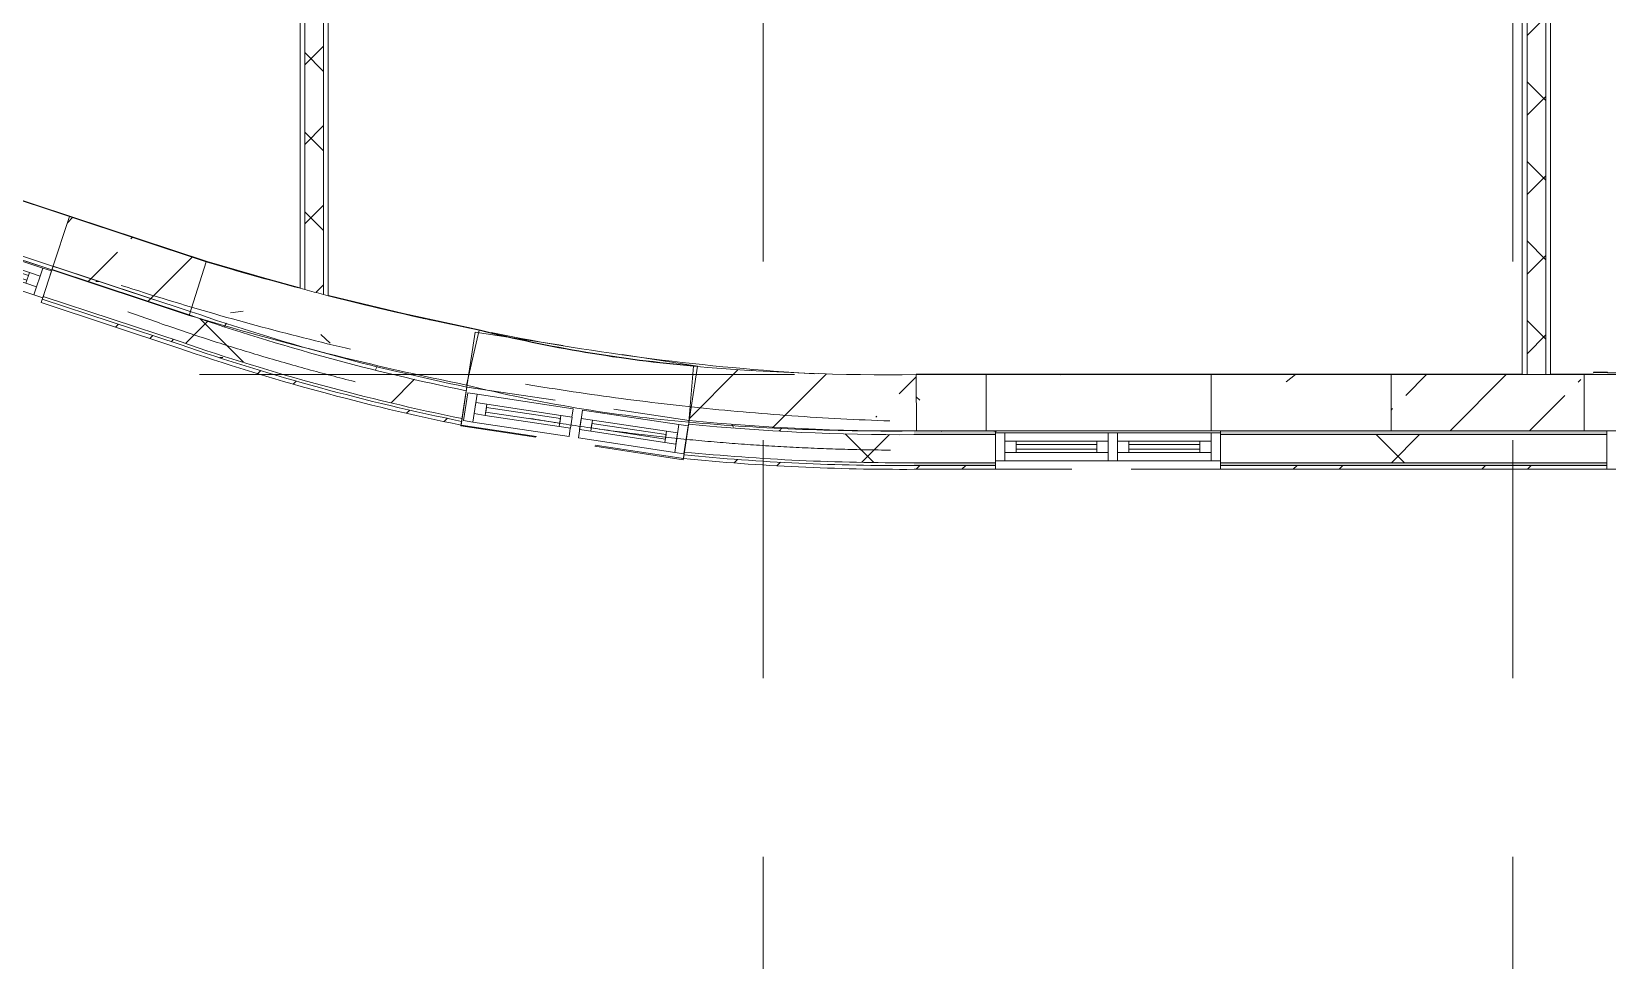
# Model space of a CAD drawing. Header units: millimetres. Extents: x 48966 to 155647, y -43515 to 30475.
# Drawn here: x 74028 to 82436, y -34508 to -29553 of the extents above; entities that cross this region are included whole.
import ezdxf

# ---------------------------------------------------------------- set-up
doc = ezdxf.new("R2010")
doc.units = ezdxf.units.MM
doc.linetypes.add('Осевые', pattern=[6350, 1270, -952.5, 3175, -952.5])
doc.linetypes.add('Сверху', pattern=[793.75, 476.25, -317.5])
for name, color, linetype, lineweight in [('Импосты витража', 7, 'Continuous', 9), ('Импосты витража-1', 7, 'Continuous', 18), ('Линии-2', 7, 'Осевые', 9), ('Общие ребра', 7, 'Continuous', 9), ('Окна', 7, 'Continuous', 9), ('Окна-1', 7, 'Сверху', 9), ('Окна-2', 7, 'Continuous', 18), ('Оси-2', 7, 'Осевые', 9), ('Перекрытия', 7, 'Continuous', 9), ('Стены', 7, 'Continuous', 9), ('Стены-1', 7, 'Continuous', 18), ('Штриховка разреза-2', 7, 'Continuous', 9)]:
    doc.layers.add(name, color=color, linetype=linetype, lineweight=lineweight)
pattern_1 = [(45, (0, 0), (-212.132, 212.132), []), (135, (0, 0), (-212.132, -212.132), [])]
pattern_2 = [(45, (0, 0), (-424.264, 424.264), [600, -100, 20, -100]), (45, (0, 424), (-424.264, 424.264), [])]
pattern_3 = [(0, (0, 0), (812.8, 203.2), [67.056, -542.544, 67.056, -542.544, -3251.2]), (0, (0, 0), (812.8, 203.2), [-1219.2, 67.056, -1152.144, 67.056, -542.544, -1422.4]), (0, (0, 0), (812.8, 203.2), [-3048, 67.056, -339.344, 67.056, -948.944]), (120, (304.8, 101.6), (-582.37636, 602.30545), [67.056, -542.544, 67.056, -542.544, -3251.2]), (120, (304.8, 101.6), (-582.37636, 602.30545), [-1219.2, 67.056, -1152.144, 67.056, -542.544, -1422.4]), (120, (304.8, 101.6), (-582.37636, 602.30545), [-3048, 67.056, -339.344, 67.056, -948.944]), (240, (406.4, 508), (-230.42364, -805.50545), [67.056, -542.544, 67.056, -542.544, -3251.2]), (240, (406.4, 508), (-230.42364, -805.50545), [-1219.2, 67.056, -1152.144, 67.056, -542.544, -1422.4]), (240, (406.4, 508), (-230.42364, -805.50545), [-3048, 67.056, -339.344, 67.056, -948.944])]
pattern_4 = [(45, (0, 0), (-502.8943, 502.8943), []), (45, (0, 762), (-502.8943, 502.8943), [])]
pattern_5 = [(45, (0, 0), (-707.107, 707.107), []), (135, (0, 0), (-707.107, -707.107), [])]
pattern_6 = [(50, (0, 0), (1457.472, -127.512), [152.4, -1676.4]), (355, (0, 0), (-281.942, 1528.454), [121.92, -1341.12]), (100.451, (121.5, -10.6), (1175.541, 1400.933), [129.52, -1424.72]), (46.184, (0, 406.4), (2168.632, -336.342), [228.6, -2514.6]), (96.636, (180.7, 378.4), (1899.22, 1979.42), [194.28, -2137.08]), (351.184, (0, 406.4), (1899.24, 1979.4), [182.88, -2011.68]), (21, (203.2, 304.8), (1212.915, -818.121), [152.4, -1676.4]), (326, (203.2, 304.8), (494.417, 1473.504), [121.92, -1341.12]), (71.451, (304.3, 236.6), (1707.337, 655.37), [129.52, -1424.72]), (37.5, (0, 0), (24.7094, 676.4402), [67.056, -1257.808, 67.056, -1294.384, -1346.2]), (37.5, (0, 0), (24.7094, 676.4402), [-2686.304, 67.056, -1279.144]), (7.5, (0, 0), (534.558, 801.444), [67.056, -709.168, 67.056, -1227.328, -513.08]), (7.5, (0, 0), (534.558, 801.444), [-2070.608, 67.056, -446.024]), (327.5, (-453.14, 0), (1084.7275, -45.8312), [67.056, -440.944, 67.056, -1517.904, -2103.12]), (327.5, (-453.14, 0), (1084.7275, -45.8312), [-2092.96, 67.056, -2036.064]), (317.5, (-656.3, 0), (1185.035, 203.414), [67.056, -593.344, 67.056, -985.52, -1493.52]), (317.5, (-656.3, 0), (1185.035, 203.414), [-1712.976, 67.056, -1426.464])]

# ---------------------------------------------------------------- blocks, each defined once
blk = doc.blocks.new('M_Окно-Квадратный проем - 1200 x 11450 mm-1434535-План 2-го этажа на отм_ 0_000')
at = {"layer": 'Окна'}
for p, q in [((-608.2, -102.5), (-608.2, 102.5)), ((591.8, 102.5), (591.8, -102.5))]:
    blk.add_line(p, q, dxfattribs=at)
at = {"layer": 'Окна-1'}
for p, q in [((-608.2, 102.5), (591.8, 102.5)), ((591.8, -102.5), (-608.2, -102.5))]:
    blk.add_line(p, q, dxfattribs=at)
blk = doc.blocks.new('Панель окно - Верхнее левое-8279401-План 2-го этажа на отм_ 0_000')
at = {"layer": 'Окна'}
for p, q in [((215, 30), (-215, 30)), ((-215, 30), (-215, -30)), ((215, -30), (215, 30)), ((-215, -30), (215, -30))]:
    blk.add_line(p, q, dxfattribs=at)
at = {"layer": 'Окна-2'}
for p, q in [((-215, 30), (-275, 30)), ((-275, 30), (-275, -30)), ((-215, -30), (-215, 30)), ((215, 12.5), (-215, 12.5)), ((-215, 12.5), (-215, -12.5)), ((215, 30), (215, -30)), ((275, 30), (215, 30)), ((215, -12.5), (215, 12.5)), ((275, -30), (275, 30)), ((-275, -30), (-215, -30)), ((-215, -12.5), (215, -12.5)), ((215, -30), (275, -30))]:
    blk.add_line(p, q, dxfattribs=at)
blk = doc.blocks.new('Панель окно - Верхнее правое-8286427-План 2-го этажа на отм_ 0_000')
at = {"layer": 'Окна'}
for p, q in [((190, 30), (-190, 30)), ((-190, 30), (-190, -30)), ((190, -30), (190, 30)), ((-190, -30), (190, -30))]:
    blk.add_line(p, q, dxfattribs=at)
at = {"layer": 'Окна-2'}
for p, q in [((-190, 30), (-250, 30)), ((-250, 30), (-250, -30)), ((-190, -30), (-190, 30)), ((190, 12.5), (-190, 12.5)), ((-190, 12.5), (-190, -12.5)), ((190, 30), (190, -30)), ((250, 30), (190, 30)), ((190, -12.5), (190, 12.5)), ((250, -30), (250, 30)), ((-250, -30), (-190, -30)), ((-190, -12.5), (190, -12.5)), ((190, -30), (250, -30))]:
    blk.add_line(p, q, dxfattribs=at)
blk = doc.blocks.new('Прямоугольный импост - Прямоугольный импост 1-2037709-План 2-го этажа на отм_ 0_000')
at = {"layer": 'Импосты витража-1'}
for p, q in [((-50, 75), (0, 75)), ((-50, -75), (-50, 75)), ((0, 75), (0, -75)), ((0, -75), (-50, -75))]:
    blk.add_line(p, q, dxfattribs=at)
blk = doc.blocks.new('Прямоугольный импост - Прямоугольный импост 1-2037714-План 2-го этажа на отм_ 0_000')
at = {"layer": 'Импосты витража-1'}
for p, q in [((0, 75), (-50, 75)), ((-50, 75), (-50, -75)), ((0, -75), (0, 75)), ((-50, -75), (0, -75))]:
    blk.add_line(p, q, dxfattribs=at)
blk = doc.blocks.new('Прямоугольный импост - Прямоугольный импост 1-2108582-План 2-го этажа на отм_ 0_000')
at = {"layer": 'Импосты витража-1'}
for p, q in [((-25, 75), (25, 75)), ((-25, -75), (-25, 75)), ((25, 75), (25, -75)), ((25, -75), (-25, -75))]:
    blk.add_line(p, q, dxfattribs=at)
blk = doc.blocks.new('Прямоугольный импост - Прямоугольный импост 1-2125102-План 2-го этажа на отм_ 0_000')
at = {"layer": 'Импосты витража'}
for p, q in [((93481.6, 25742.1), (93481.6, 25892.1)), ((93481.6, 25892.1), (94056.6, 25892.1)), ((94056.6, 25742.1), (93481.6, 25742.1))]:
    blk.add_line(p, q, dxfattribs=at)
blk = doc.blocks.new('Прямоугольный импост - Прямоугольный импост 1-2125103-План 2-го этажа на отм_ 0_000')
at = {"layer": 'Импосты витража'}
for p, q in [((94056.6, 25892.1), (94581.6, 25892.1)), ((94581.6, 25892.1), (94581.6, 25742.1)), ((94581.6, 25742.1), (94056.6, 25742.1))]:
    blk.add_line(p, q, dxfattribs=at)
blk = doc.blocks.new('M_Окно-Квадратный проем - 1200 x 11450 mm-2096964-План 2-го этажа на отм_ 0_000')
at = {"layer": 'Окна'}
for p, q in [((-608.2, -150), (-608.2, 150)), ((591.8, 150), (591.8, -150))]:
    blk.add_line(p, q, dxfattribs=at)
at = {"layer": 'Окна-1'}
for p, q in [((-608.2, 150), (591.8, 150)), ((591.8, -150), (-608.2, -150))]:
    blk.add_line(p, q, dxfattribs=at)
blk = doc.blocks.new('Панель окно - Верхнее правое-8291084-План 2-го этажа на отм_ 0_000')
at = {"layer": 'Окна'}
for p, q in [((199.9, 30), (-199.9, 30)), ((-199.9, 30), (-199.9, -30)), ((199.9, -30), (199.9, 30)), ((-199.9, -30), (199.9, -30))]:
    blk.add_line(p, q, dxfattribs=at)
at = {"layer": 'Окна-2'}
for p, q in [((-199.9, 30), (-259.9, 30)), ((-259.9, 30), (-259.9, -30)), ((-199.9, -30), (-199.9, 30)), ((199.9, 12.5), (-199.9, 12.5)), ((-199.9, 12.5), (-199.9, -12.5)), ((199.9, 30), (199.9, -30)), ((259.9, 30), (199.9, 30)), ((199.9, -12.5), (199.9, 12.5)), ((259.9, -30), (259.9, 30)), ((-259.9, -30), (-199.9, -30)), ((-199.9, -12.5), (199.9, -12.5)), ((199.9, -30), (259.9, -30))]:
    blk.add_line(p, q, dxfattribs=at)
blk = doc.blocks.new('Прямоугольный импост - Прямоугольный импост 1-2125244-План 2-го этажа на отм_ 0_000')
at = {"layer": 'Импосты витража-1'}
for p, q in [((-50, 75), (0, 75)), ((-50, -75), (-50, 75)), ((0, 75), (0, -75)), ((0, -75), (-50, -75))]:
    blk.add_line(p, q, dxfattribs=at)
blk = doc.blocks.new('Прямоугольный импост - Прямоугольный импост 1-8290618-План 2-го этажа на отм_ 0_000')
at = {"layer": 'Импосты витража'}
for p, q in [((76945.7, -31720.9), (76968, -31572.6)), ((76968, -31572.6), (77482.2, -31650)), ((77459.9, -31798.3), (76945.7, -31720.9))]:
    blk.add_line(p, q, dxfattribs=at)
blk = doc.blocks.new('Прямоугольный импост - Прямоугольный импост 1-2125241-План 2-го этажа на отм_ 0_000')
at = {"layer": 'Импосты витража-1'}
for p, q in [((0, 75), (-50, 75)), ((-50, 75), (-50, -75)), ((0, -75), (0, 75)), ((-50, -75), (0, -75))]:
    blk.add_line(p, q, dxfattribs=at)
blk = doc.blocks.new('Панель окно - Верхнее левое-8291076-План 2-го этажа на отм_ 0_000')
at = {"layer": 'Окна'}
for p, q in [((199.5, 30), (-199.5, 30)), ((-199.5, 30), (-199.5, -30)), ((199.5, -30), (199.5, 30)), ((-199.5, -30), (199.5, -30))]:
    blk.add_line(p, q, dxfattribs=at)
at = {"layer": 'Окна-2'}
for p, q in [((-199.5, 30), (-259.5, 30)), ((-259.5, 30), (-259.5, -30)), ((-199.5, -30), (-199.5, 30)), ((199.5, 12.5), (-199.5, 12.5)), ((-199.5, 12.5), (-199.5, -12.5)), ((199.5, 30), (199.5, -30)), ((259.5, 30), (199.5, 30)), ((199.5, -12.5), (199.5, 12.5)), ((259.5, -30), (259.5, 30)), ((-259.5, -30), (-199.5, -30)), ((-199.5, -12.5), (199.5, -12.5)), ((199.5, -30), (259.5, -30))]:
    blk.add_line(p, q, dxfattribs=at)
blk = doc.blocks.new('Прямоугольный импост - Прямоугольный импост 1-8290614-План 2-го этажа на отм_ 0_000')
at = {"layer": 'Импосты витража'}
for p, q in [((76383, -31636.2), (76405.3, -31487.9)), ((76405.3, -31487.9), (76918.4, -31565.1)), ((76918.4, -31565.1), (76911.7, -31609.6)), ((76896.1, -31713.4), (76383, -31636.2)), ((76902.8, -31668.8), (76896.1, -31713.4))]:
    blk.add_line(p, q, dxfattribs=at)
blk = doc.blocks.new('Прямоугольный импост - Прямоугольный импост 1-V5-План 2-го этажа на отм_ 0_000')
at = {"layer": 'Импосты витража-1'}
for p, q in [((-50, 75), (0, 75)), ((-50, -75), (-50, 75)), ((0, 75), (0, -75)), ((0, -75), (-50, -75))]:
    blk.add_line(p, q, dxfattribs=at)
blk = doc.blocks.new('Прямоугольный импост - Прямоугольный импост 1-1784114-План 2-го этажа на отм_ 0_000')
at = {"layer": 'Импосты витража'}
for p, q in [((73566.2, -30800.3), (73613.3, -30657.9)), ((73613.3, -30657.9), (74088, -30814.9)), ((74040.9, -30957.3), (73566.2, -30800.3)), ((74088, -30814.9), (74040.9, -30957.3))]:
    blk.add_line(p, q, dxfattribs=at)
blk = doc.blocks.new('M_Окно-Квадратный проем - 1200 x 850 mm-1435073-План 2-го этажа на отм_ 0_000')
at = {"layer": 'Окна'}
for p, q in [((-608.2, -252.5), (-608.2, 252.5)), ((591.8, 252.5), (591.8, -252.5))]:
    blk.add_line(p, q, dxfattribs=at)
at = {"layer": 'Окна-1'}
for p, q in [((-608.2, 252.5), (591.8, 252.5)), ((591.8, -252.5), (-608.2, -252.5))]:
    blk.add_line(p, q, dxfattribs=at)

msp = doc.modelspace()

# ---------------------------------------------------------------- hatches: boundary and pattern name
at = {"layer": 'Штриховка разреза-2'}
h = msp.add_hatch(dxfattribs=at)
h.set_pattern_fill('FP_33', color=256, style=0, pattern_type=2)
h.set_pattern_definition(pattern_5)
h.paths.add_polyline_path([(74826.1, -31209.2), (74874.1, -31067), (74137.8, -30823.5), (74090.7, -30965.9), (74363.2, -31056)], flags=0)
h.paths.add_polyline_path([(72951.4, -30589), (72998.5, -30446.6), (67961.9, -28780.5), (67914.8, -28923), (72715.5, -30511)], flags=0)
h.paths.add_polyline_path([(66775.5, -28546.1), (66822.6, -28403.7), (65113.7, -27838.4), (65066.6, -27980.8), (66124.5, -28330.7)], flags=0)
h.paths.add_polyline_path([(63927.3, -27603.9), (63974.4, -27461.5), (62265.5, -26896.2), (62218.4, -27038.6), (63713.3, -27533.1)], flags=0)
h.paths.add_polyline_path([(61079.1, -26661.8), (61126.2, -26519.3), (60179.3, -26206.1), (60127.7, -26347), (60209.8, -26374.2)], flags=0)
h = msp.add_hatch(dxfattribs=at)
h.set_pattern_fill('FP_32', color=256, style=0, pattern_type=2)
h.set_pattern_definition(pattern_3)
h.paths.add_polyline_path([(74874.1, -31067), (74880.5, -31048.1), (74144.1, -30804.5), (74137.8, -30823.5), (74701.5, -31009.9)], flags=0)
h.paths.add_polyline_path([(72998.5, -30446.6), (73004.8, -30427.6), (67968.2, -28761.6), (67961.9, -28780.5), (72715.5, -30353)], flags=0)
h.paths.add_polyline_path([(66822.6, -28403.7), (66828.9, -28384.7), (65120, -27819.4), (65113.7, -27838.4), (66124.5, -28172.7)], flags=0)
h.paths.add_polyline_path([(63974.4, -27461.5), (63980.7, -27442.5), (62271.8, -26877.2), (62265.5, -26896.2), (63652.9, -27355.1)], flags=0)
h.paths.add_polyline_path([(61126.2, -26519.3), (61132.5, -26500.4), (60186.2, -26187.3), (60179.3, -26206.1), (60687.4, -26374.2)], flags=0)
h = msp.add_hatch(dxfattribs=at)
h.set_pattern_fill('FP_3', color=256, style=0, pattern_type=2)
h.set_pattern_definition(pattern_1)
h.paths.add_polyline_path([(75586.6, -30955.8), (75586.6, -26307.9), (75486.6, -26307.9), (75486.6, -30929.7), (75536.6, -30942.9)], flags=0)
h = msp.add_hatch(dxfattribs=at)
h.set_pattern_fill('FP_3', color=256, style=0, pattern_type=2)
h.set_pattern_definition(pattern_1)
h.paths.add_polyline_path([(82106.6, -31382.9), (82106.6, -26307.9), (82006.6, -26307.9), (82006.6, -31382.9)], flags=0)
h = msp.add_hatch(dxfattribs=at)
h.set_pattern_fill('FP_2', color=256, style=0, pattern_type=2)
h.set_pattern_definition(pattern_4)
h.paths.add_polyline_path([(74814.9, -31242.3), (74821.3, -31223.4), (74086, -30980.1), (74079.7, -30999.1), (74363.2, -31092.9)], flags=0)
h.paths.add_polyline_path([(72940.4, -30622.3), (72946.7, -30603.3), (67910.1, -28937.2), (67903.8, -28956.2), (72715.5, -30547.8)], flags=0)
h.paths.add_polyline_path([(66764.5, -28579.3), (66770.8, -28560.3), (65061.9, -27995), (65055.6, -28014), (66124.5, -28367.6)], flags=0)
h.paths.add_polyline_path([(63916.3, -27637.2), (63922.6, -27618.2), (62213.7, -27052.9), (62207.4, -27071.9), (63601.8, -27533.1)], flags=0)
h.paths.add_polyline_path([(61068.1, -26695), (61074.4, -26676), (60122.5, -26361.1), (60115.6, -26379.9)], flags=0)
h = msp.add_hatch(dxfattribs=at)
h.set_pattern_fill('FP_32', color=256, style=0, pattern_type=2)
h.set_pattern_definition(pattern_3)
h.paths.add_polyline_path([(74821.3, -31223.4), (74826.1, -31209.2), (74090.7, -30965.9), (74086, -30980.1), (74363.2, -31071.8)], flags=0)
h.paths.add_polyline_path([(72946.7, -30603.3), (72951.4, -30589), (67914.8, -28923), (67910.1, -28937.2), (72715.5, -30526.8)], flags=0)
h.paths.add_polyline_path([(66770.8, -28560.3), (66775.5, -28546.1), (65066.6, -27980.8), (65061.9, -27995), (66124.5, -28346.5)], flags=0)
h.paths.add_polyline_path([(63922.6, -27618.2), (63927.3, -27603.9), (62218.4, -27038.6), (62213.7, -27052.9), (63665.5, -27533.1)], flags=0)
h.paths.add_polyline_path([(61074.4, -26676), (61079.1, -26661.8), (60127.7, -26347), (60122.5, -26361.1), (60162, -26374.2)], flags=0)
h = msp.add_hatch(dxfattribs=at)
h.set_pattern_fill('FP_1', color=256, style=0, pattern_type=2)
h.set_pattern_definition(pattern_2)
h.paths.add_polyline_path([(74869.9, -31067.2), (74960.2, -30781.1), (74231.3, -30540.1), (74137.1, -30824.9), (74696.7, -31009.9)], flags=0)
h.paths.add_polyline_path([(72997.8, -30448.1), (73092, -30163.3), (71520.1, -29643.6), (71425.9, -29928.2), (72715.5, -30354.7)], flags=0)
h = msp.add_hatch(dxfattribs=at)
h.set_pattern_fill('FP_34', color=256, style=0, pattern_type=2)
h.set_pattern_definition(pattern_6)
h.paths.add_polyline_path([(76349.5, -31439.3), (76415.7, -31146.6), (76146.6, -31089.7), (75804.6, -31009.9), (75461.6, -30923.1), (75187.1, -30847.3), (74960.2, -30781.1), (74869.9, -31067.2), (75236.5, -31172.9), (75605.5, -31270.2), (76010.9, -31366.4)], flags=0)
h = msp.add_hatch(dxfattribs=at)
h.set_pattern_fill('FP_33', color=256, style=0, pattern_type=2)
h.set_pattern_definition(pattern_5)
h.paths.add_polyline_path([(78736.3, -31853.5), (78735.9, -31703.5), (78435, -31701.3), (78134.3, -31691.2), (77833.9, -31673.5), (77534.1, -31647.9), (77511.7, -31796.4), (77817.2, -31822.6), (78123.3, -31840.9), (78482.6, -31851.6)], flags=0)
h.paths.add_polyline_path([(76325.1, -31617.8), (76347.4, -31469.3), (75974.4, -31386.9), (75604.2, -31292.3), (75187.1, -31169.3), (74874.1, -31067), (74826.1, -31209.2), (75187.1, -31326.4), (75419.1, -31396.3), (75719.1, -31478.1), (76021.2, -31551.9)], flags=0)
h = msp.add_hatch(dxfattribs=at)
h.set_pattern_fill('FP_32', color=256, style=0, pattern_type=2)
h.set_pattern_definition(pattern_3)
h.paths.add_polyline_path([(78735.9, -31703.5), (78735.9, -31683.5), (78435.7, -31681.3), (78135.7, -31671.3), (77836.1, -31653.6), (77537.1, -31628.1), (77534.1, -31647.9), (77833.9, -31673.5), (78134.3, -31691.2), (78482.6, -31701.6)], flags=0)
h.paths.add_polyline_path([(76347.4, -31469.3), (76350.4, -31449.5), (75978.2, -31367.2), (75608.9, -31272.9), (75187.1, -31148.2), (74880.5, -31048.1), (74874.1, -31067), (75237.3, -31185.7), (75604.2, -31292.3), (76010.9, -31395)], flags=0)
h = msp.add_hatch(dxfattribs=at)
h.set_pattern_fill('FP_2', color=256, style=0, pattern_type=2)
h.set_pattern_definition(pattern_4)
h.paths.add_polyline_path([(78736.4, -31888.5), (78736.4, -31868.5), (78429.2, -31866.2), (78122.2, -31855.9), (77815.5, -31837.6), (77509.5, -31811.3), (77506.5, -31831.1), (77813.3, -31857.4), (78120.7, -31875.8), (78482.6, -31886.6)], flags=0)
h.paths.add_polyline_path([(76319.9, -31652.5), (76322.8, -31632.6), (76010.9, -31564.9), (75715.8, -31492.7), (75415.3, -31410.8), (75117.1, -31321), (74821.3, -31223.4), (74814.9, -31242.3), (75187.1, -31363), (75410.3, -31430.2), (75711.5, -31512.2), (76014.7, -31586.4)], flags=0)
h = msp.add_hatch(dxfattribs=at)
h.set_pattern_fill('FP_32', color=256, style=0, pattern_type=2)
h.set_pattern_definition(pattern_3)
h.paths.add_polyline_path([(78736.4, -31868.5), (78736.3, -31853.5), (78429.7, -31851.2), (78123.3, -31840.9), (77817.2, -31822.6), (77511.7, -31796.4), (77509.5, -31811.3), (77815.5, -31837.6), (78122.2, -31855.9), (78482.6, -31866.6)], flags=0)
h.paths.add_polyline_path([(76322.8, -31632.6), (76325.1, -31617.8), (76010.9, -31549.4), (75719.1, -31478.1), (75419.1, -31396.3), (75121.4, -31306.6), (74826.1, -31209.2), (74821.3, -31223.4), (75187.1, -31342.1), (75415.3, -31410.8), (75715.8, -31492.7), (76018.4, -31566.7)], flags=0)
h = msp.add_hatch(dxfattribs=at)
h.set_pattern_fill('FP_4', color=256, style=0, pattern_type=2)
h.set_pattern_definition([(45, (0, 0), (-493.914, 493.914), []), (45, (493.9, 0), (-493.914, 493.914), [873.125, -174.625, 6.706, -167.919])])
h.paths.add_polyline_path([(78749.1, -31683.4), (78747.3, -31383.4), (78450.4, -31383.2), (78153.5, -31375.6), (77856.9, -31360.7), (77560.8, -31338.4), (77534.6, -31637.3), (77837.7, -31660.1), (78141.2, -31675.4), (78482.6, -31683.2)], flags=0)
h = msp.add_hatch(dxfattribs=at)
h.set_pattern_fill('FP_34', color=256, style=0, pattern_type=2)
h.set_pattern_definition(pattern_6)
h.paths.add_polyline_path([(81281.6, -31683.4), (81281.6, -31383.4), (80321.6, -31383.4), (80321.6, -31683.4), (80954.2, -31683.4)], flags=0)
h.paths.add_polyline_path([(78749.1, -31683.4), (79121.6, -31683.4), (79121.6, -31383.4), (78747.3, -31383.4)], flags=0)
h = msp.add_hatch(dxfattribs=at)
h.set_pattern_fill('FP_1', color=256, style=0, pattern_type=2)
h.set_pattern_definition(pattern_2)
h.paths.add_polyline_path([(82311, -31682.9), (82311, -31382.9), (81281.6, -31383.4), (81281.6, -31682.9)], flags=0)
h = msp.add_hatch(dxfattribs=at)
h.set_pattern_fill('FP_32', color=256, style=0, pattern_type=2)
h.set_pattern_definition(pattern_3)
h.paths.add_polyline_path([(150820.3, -31703.5), (150813, -31683.5), (144231.6, -31683.5), (144231.6, -31703.5), (148511.7, -31703.5)], flags=0)
h.paths.add_polyline_path([(141920.7, -31703.5), (143031.6, -31703.5), (143031.6, -31683.5), (139181.6, -31683.5), (139181.6, -31703.5)], flags=0)
h.paths.add_polyline_path([(135031.6, -31703.5), (137981.6, -31703.5), (137981.6, -31683.5), (135031.6, -31683.5)], flags=0)
h.paths.add_polyline_path([(125443.3, -31703.5), (126431.6, -31703.5), (126431.6, -31683.5), (124631.6, -31683.5), (124631.6, -31703.5)], flags=0)
h.paths.add_polyline_path([(120431.6, -31703.5), (120431.6, -31683.5), (118631.6, -31683.5), (118631.6, -31703.5), (118852.3, -31703.5)], flags=0)
h.paths.add_polyline_path([(123431.6, -31703.5), (123431.6, -31683.5), (121631.6, -31683.5), (121631.6, -31703.5), (122147.8, -31703.5)], flags=0)
h.paths.add_polyline_path([(115631.6, -31703.5), (117431.6, -31703.5), (117431.6, -31683.5), (115631.6, -31683.5)], flags=0)
h.paths.add_polyline_path([(127631.6, -31703.5), (129429.1, -31703.5), (129429.1, -31683.5), (127631.6, -31683.5)], flags=0)
h.paths.add_polyline_path([(130629.1, -31703.5), (133831.6, -31703.5), (133831.6, -31683.5), (130629.1, -31683.5)], flags=0)
h.paths.add_polyline_path([(106631.6, -31703.5), (108431.6, -31703.5), (108431.6, -31683.5), (106631.6, -31683.5)], flags=0)
h.paths.add_polyline_path([(111431.6, -31703.5), (111431.6, -31683.5), (109631.6, -31683.5), (109631.6, -31703.5)], flags=0)
h.paths.add_polyline_path([(112631.6, -31703.5), (114431.6, -31703.5), (114431.6, -31683.5), (112631.6, -31683.5)], flags=0)
h.paths.add_polyline_path([(105431.6, -31703.5), (105431.6, -31683.5), (90881.6, -31683.5), (90881.6, -31703.5), (99079.4, -31703.5)], flags=0)
h.paths.add_polyline_path([(89192.9, -31703.5), (89681.6, -31703.5), (89681.6, -31683.5), (87881.6, -31683.5), (87881.6, -31703.5)], flags=0)
h.paths.add_polyline_path([(86681.6, -31703.5), (86681.6, -31683.5), (83631.6, -31683.5), (83631.6, -31703.5), (85897.4, -31703.5)], flags=0)
h.paths.add_polyline_path([(78735.9, -31703.5), (79171.6, -31703.5), (79171.6, -31683.5), (78735.9, -31683.5)], flags=0)
h.paths.add_polyline_path([(82431.6, -31703.5), (82431.6, -31683.5), (80371.6, -31683.5), (80371.6, -31703.5), (80954.2, -31703.5)], flags=0)
h = msp.add_hatch(dxfattribs=at)
h.set_pattern_fill('FP_33', color=256, style=0, pattern_type=2)
h.set_pattern_definition(pattern_5)
h.paths.add_polyline_path([(137981.6, -31853.5), (137981.6, -31703.5), (135031.6, -31703.5), (135031.6, -31853.5)], flags=0)
h.paths.add_polyline_path([(150874.9, -31853.5), (150896.2, -31853.5), (150841.6, -31703.5), (144231.6, -31703.5), (144231.6, -31853.5), (148511.7, -31853.5)], flags=0)
h.paths.add_polyline_path([(143031.6, -31853.5), (143031.6, -31703.5), (139181.6, -31703.5), (139181.6, -31853.5), (141920.7, -31853.5)], flags=0)
h.paths.add_polyline_path([(127631.6, -31853.5), (129429.1, -31853.5), (129429.1, -31703.5), (127631.6, -31703.5)], flags=0)
h.paths.add_polyline_path([(120431.6, -31853.5), (120431.6, -31703.5), (118631.6, -31703.5), (118631.6, -31853.5), (118852.3, -31853.5)], flags=0)
h.paths.add_polyline_path([(130629.1, -31853.5), (133831.6, -31853.5), (133831.6, -31703.5), (130629.1, -31703.5)], flags=0)
h.paths.add_polyline_path([(115631.6, -31853.5), (117431.6, -31853.5), (117431.6, -31703.5), (115631.6, -31703.5)], flags=0)
h.paths.add_polyline_path([(121631.6, -31853.5), (123431.6, -31853.5), (123431.6, -31703.5), (121631.6, -31703.5)], flags=0)
h.paths.add_polyline_path([(125443.3, -31853.5), (126431.6, -31853.5), (126431.6, -31703.5), (124631.6, -31703.5), (124631.6, -31853.5)], flags=0)
h.paths.add_polyline_path([(112631.6, -31853.5), (114431.6, -31853.5), (114431.6, -31703.5), (112631.6, -31703.5)], flags=0)
h.paths.add_polyline_path([(105431.6, -31853.5), (105431.6, -31703.5), (90881.6, -31703.5), (90881.6, -31853.5), (99079.4, -31853.5)], flags=0)
h.paths.add_polyline_path([(109631.6, -31853.5), (111431.6, -31853.5), (111431.6, -31703.5), (109631.6, -31703.5)], flags=0)
h.paths.add_polyline_path([(108431.6, -31853.5), (108431.6, -31703.5), (106631.6, -31703.5), (106631.6, -31853.5)], flags=0)
h.paths.add_polyline_path([(89681.6, -31853.5), (89681.6, -31703.5), (87881.6, -31703.5), (87881.6, -31853.5), (89192.9, -31853.5)], flags=0)
h.paths.add_polyline_path([(83631.6, -31853.5), (86681.6, -31853.5), (86681.6, -31703.5), (83631.6, -31703.5)], flags=0)
h.paths.add_polyline_path([(82431.6, -31853.5), (82431.6, -31703.5), (80371.6, -31703.5), (80371.6, -31853.5), (80954.2, -31853.5)], flags=0)
h.paths.add_polyline_path([(78736.3, -31853.5), (79171.6, -31853.5), (79171.6, -31703.5), (78735.9, -31703.5)], flags=0)
h = msp.add_hatch(dxfattribs=at)
h.set_pattern_fill('FP_32', color=256, style=0, pattern_type=2)
h.set_pattern_definition(pattern_3)
h.paths.add_polyline_path([(144231.6, -31868.5), (151061.3, -31868.5), (151055.8, -31853.5), (144231.6, -31853.5)], flags=0)
h.paths.add_polyline_path([(143031.6, -31868.5), (143031.6, -31853.5), (139181.6, -31853.5), (139181.6, -31868.5), (141920.7, -31868.5)], flags=0)
h.paths.add_polyline_path([(137981.6, -31868.5), (137981.6, -31853.5), (135031.6, -31853.5), (135031.6, -31868.5)], flags=0)
h.paths.add_polyline_path([(127631.6, -31868.5), (129429.1, -31868.5), (129429.1, -31853.5), (127631.6, -31853.5)], flags=0)
h.paths.add_polyline_path([(130629.1, -31868.5), (133831.6, -31868.5), (133831.6, -31853.5), (130629.1, -31853.5)], flags=0)
h.paths.add_polyline_path([(121631.6, -31868.5), (123431.6, -31868.5), (123431.6, -31853.5), (121631.6, -31853.5)], flags=0)
h.paths.add_polyline_path([(120431.6, -31868.5), (120431.6, -31853.5), (118631.6, -31853.5), (118631.6, -31868.5), (118852.3, -31868.5)], flags=0)
h.paths.add_polyline_path([(124631.6, -31868.5), (126431.6, -31868.5), (126431.6, -31853.5), (124631.6, -31853.5)], flags=0)
h.paths.add_polyline_path([(117204.5, -31868.5), (117431.6, -31868.5), (117431.6, -31853.5), (115631.6, -31853.5), (115631.6, -31868.5)], flags=0)
h.paths.add_polyline_path([(112631.6, -31868.5), (114431.6, -31868.5), (114431.6, -31853.5), (112631.6, -31853.5)], flags=0)
h.paths.add_polyline_path([(106631.6, -31868.5), (108431.6, -31868.5), (108431.6, -31853.5), (106631.6, -31853.5)], flags=0)
h.paths.add_polyline_path([(109631.6, -31868.5), (111431.6, -31868.5), (111431.6, -31853.5), (109631.6, -31853.5)], flags=0)
h.paths.add_polyline_path([(105431.6, -31868.5), (105431.6, -31853.5), (90881.6, -31853.5), (90881.6, -31868.5), (99079.4, -31868.5)], flags=0)
h.paths.add_polyline_path([(83631.6, -31868.5), (86681.6, -31868.5), (86681.6, -31853.5), (83631.6, -31853.5)], flags=0)
h.paths.add_polyline_path([(89681.6, -31868.5), (89681.6, -31853.5), (87881.6, -31853.5), (87881.6, -31868.5), (89192.9, -31868.5)], flags=0)
h.paths.add_polyline_path([(80954.2, -31868.5), (82431.6, -31868.5), (82431.6, -31853.5), (80371.6, -31853.5), (80371.6, -31868.5)], flags=0)
h.paths.add_polyline_path([(78736.4, -31868.5), (79171.6, -31868.5), (79171.6, -31853.5), (78736.3, -31853.5)], flags=0)
h = msp.add_hatch(dxfattribs=at)
h.set_pattern_fill('FP_2', color=256, style=0, pattern_type=2)
h.set_pattern_definition(pattern_4)
h.paths.add_polyline_path([(151084.5, -31888.5), (151077.2, -31868.5), (144231.6, -31868.5), (144231.6, -31888.5), (150887.6, -31888.5)], flags=0)
h.paths.add_polyline_path([(143031.6, -31888.5), (143031.6, -31868.5), (139181.6, -31868.5), (139181.6, -31888.5), (141920.7, -31888.5)], flags=0)
h.paths.add_polyline_path([(137981.6, -31888.5), (137981.6, -31868.5), (135031.6, -31868.5), (135031.6, -31888.5)], flags=0)
h.paths.add_polyline_path([(133831.6, -31888.5), (133831.6, -31868.5), (130629.1, -31868.5), (130629.1, -31888.5), (132034.2, -31888.5)], flags=0)
h.paths.add_polyline_path([(129429.1, -31888.5), (129429.1, -31868.5), (127631.6, -31868.5), (127631.6, -31888.5), (128738.8, -31888.5)], flags=0)
h.paths.add_polyline_path([(123431.6, -31888.5), (123431.6, -31868.5), (121631.6, -31868.5), (121631.6, -31888.5), (122147.8, -31888.5)], flags=0)
h.paths.add_polyline_path([(114431.6, -31888.5), (114431.6, -31868.5), (112631.6, -31868.5), (112631.6, -31888.5)], flags=0)
h.paths.add_polyline_path([(124631.6, -31888.5), (126431.6, -31888.5), (126431.6, -31868.5), (124631.6, -31868.5)], flags=0)
h.paths.add_polyline_path([(120431.6, -31888.5), (120431.6, -31868.5), (118631.6, -31868.5), (118631.6, -31888.5), (118852.3, -31888.5)], flags=0)
h.paths.add_polyline_path([(115631.6, -31888.5), (117431.6, -31888.5), (117431.6, -31868.5), (115631.6, -31868.5)], flags=0)
h.paths.add_polyline_path([(109631.6, -31888.5), (111431.6, -31888.5), (111431.6, -31868.5), (109631.6, -31868.5)], flags=0)
h.paths.add_polyline_path([(106631.6, -31888.5), (108431.6, -31888.5), (108431.6, -31868.5), (106631.6, -31868.5)], flags=0)
h.paths.add_polyline_path([(105431.6, -31888.5), (105431.6, -31868.5), (90881.6, -31868.5), (90881.6, -31888.5), (99079.4, -31888.5)], flags=0)
h.paths.add_polyline_path([(85897.4, -31888.5), (86681.6, -31888.5), (86681.6, -31868.5), (83631.6, -31868.5), (83631.6, -31888.5)], flags=0)
h.paths.add_polyline_path([(80371.6, -31888.5), (82431.6, -31888.5), (82431.6, -31868.5), (80371.6, -31868.5)], flags=0)
h.paths.add_polyline_path([(87881.6, -31888.5), (89681.6, -31888.5), (89681.6, -31868.5), (87881.6, -31868.5)], flags=0)
h.paths.add_polyline_path([(79171.6, -31888.5), (79171.6, -31868.5), (78736.4, -31868.5), (78736.4, -31888.5)], flags=0)

# ---------------------------------------------------------------- linework, layer by layer
at = {"layer": 'Линии-2'}
msp.add_line((74684, -30985.3), (60438.1, -26272.9), dxfattribs=at)
for centre, radius, start, end in [((79137.6, -16639.9), 15000, 252.01944, 267.97351), ((78703.1, -19696.8), 12089.6, 249.86652, 269.56325)]:
    msp.add_arc(centre, radius, start, end, dxfattribs=at)
at = {"layer": 'Общие ребра'}
for p, q in [((75486.6, -30929.7), (75486.6, -26332.9)), ((75586.6, -30955.8), (75586.6, -26332.9)), ((75611.6, -30960.2), (75611.6, -26334.9)), ((82006.6, -31382.9), (82006.6, -26332.9)), ((82106.6, -31382.9), (82106.6, -26332.9)), ((74137.8, -30823.5), (74874.1, -31067)), ((74869.9, -31067.2), (74960.2, -30781.1)), ((74960.2, -30781.1), (74869.9, -31067.2)), ((75461.6, -30923.1), (75486.6, -30929.7)), ((74086, -30980.1), (74821.3, -31223.4)), ((74090.7, -30965.9), (74826.1, -31209.2)), ((75586.6, -30955.8), (75611.6, -30962.3)), ((75611.6, -30962.3), (75611.6, -30960.2)), ((75611.6, -30960.2), (75611.6, -30962.3)), ((78747.3, -31383.4), (78749.1, -31683.4)), ((78749.1, -31683.4), (78747.3, -31383.4)), ((81281.6, -31383.4), (81281.6, -31682.9)), ((81281.6, -31682.9), (81281.6, -31383.4)), ((81981.6, -31382.9), (82006.6, -31382.9)), ((82006.6, -31382.9), (82106.6, -31382.9)), ((82106.6, -31382.9), (82131.6, -31382.9)), ((78735.9, -31703.5), (79171.6, -31703.5)), ((80371.6, -31703.5), (82431.6, -31703.5)), ((78736.3, -31853.5), (79171.6, -31853.5)), ((80371.6, -31853.5), (82431.6, -31853.5)), ((78736.4, -31868.5), (79171.6, -31868.5)), ((80371.6, -31868.5), (82431.6, -31868.5))]:
    msp.add_line(p, q, dxfattribs=at)
for centre, radius, start, end in [((79673.2, -15094.7), 16379.1, 255.19052, 255.55205), ((78673.1, -20051), 11652.7, 250.97253, 258.48745), ((78673.1, -20051), 11817.7, 250.9776, 258.52869), ((78673.1, -20051), 11802.7, 250.97715, 258.52499), ((78673.1, -20051), 11652.7, 264.39039, 270.3088), ((78673.1, -20051), 11817.7, 264.34914, 270.30663), ((78673.1, -20051), 11802.7, 264.35285, 270.30683)]:
    msp.add_arc(centre, radius, start, end, dxfattribs=at)
at = {"layer": 'Оси-2'}
for p, q in [((77931.6, 25417.1), (77931.6, -41737.8)), ((81931.6, 25417.1), (81931.6, -41737.8)), ((150171.6, -31382.9), (50565.6, -31382.9))]:
    msp.add_line(p, q, dxfattribs=at)
at = {"layer": 'Перекрытия'}
for p, q in [((82131.6, -26182.9), (82131.6, -31382.9)), ((75461.6, -30923.1), (75461.6, -26332.9)), ((75611.6, -26332.9), (75611.6, -30962.3)), ((81981.6, -31382.9), (81981.6, -26332.9)), ((69781.6, -29066.2), (74243.9, -30541.9)), ((74243.9, -30541.9), (74965.3, -30780.5)), ((74965.5, -30780.6), (75297.9, -30876.1)), ((77872.1, -31353.9), (77871.4, -31361.4)), ((79518.1, -31383.7), (79534.3, -31382.9)), ((79534.3, -31382.9), (81981.6, -31382.9)), ((82131.6, -31382.9), (82361, -31382.9)), ((78885.5, -31684.3), (78880.7, -31684.2)), ((79177.3, -31684.3), (79161.7, -31684.5)), ((82361, -31682.9), (81281.6, -31682.9)), ((82361, -31682.9), (83631.6, -31683.4))]:
    msp.add_line(p, q, dxfattribs=at)
for centre, radius, start, end in [((79673.2, -15094.7), 16379.1, 257.30163, 257.62228), ((78911.2, -18906.9), 12491.5, 258.77695, 266.75617)]:
    msp.add_arc(centre, radius, start, end, dxfattribs=at)
at = {"layer": 'Стены'}
for p, q in [((73092, -30163.3), (74231.3, -30540.1)), ((74137.1, -30824.9), (72998, -30448.2)), ((74231.3, -30540.1), (74137.1, -30824.9)), ((76415.7, -31146.6), (76349.5, -31439.3)), ((77534.6, -31637.3), (77560.8, -31338.4)), ((77560.8, -31338.4), (77561, -31336.4)), ((79121.6, -31383.4), (80321.6, -31383.4)), ((79121.6, -31683.4), (79121.6, -31383.4)), ((79171.6, -31381.4), (79171.6, -31383.4)), ((79171.6, -31381.4), (80371.6, -31381.4)), ((80371.6, -31383.4), (79171.6, -31383.4)), ((80321.6, -31383.4), (80321.6, -31683.4)), ((80371.6, -31381.4), (80371.6, -31383.4)), ((82311, -31382.9), (83581.6, -31382.9)), ((82311, -31382.9), (82311, -31682.9)), ((83581.6, -31376.6), (82435.9, -31373.1)), ((80321.6, -31683.4), (79121.6, -31683.4)), ((83581.6, -31682.9), (82311, -31682.9))]:
    msp.add_line(p, q, dxfattribs=at)
for radius, start in [(7415.2, 256.00284), (7415.2, 256.00284), (7413.2, 256.0025), (7715.2, 256.05222)]:
    msp.add_arc((78209.2, -23951.7), radius, start, 264.98346, dxfattribs=at)
at = {"layer": 'Стены-1'}
for p, q in [((75461.6, -26332.9), (75461.6, -30923.1)), ((81981.6, -26332.9), (81981.6, -31382.9)), ((82131.6, -31382.9), (82131.6, -26332.9)), ((71520.2, -29643.4), (74960.2, -30781.1)), ((74960.8, -30779.2), (71520.8, -29641.5)), ((74231.3, -30540.1), (74137.1, -30824.9)), ((74960.2, -30781.1), (74231.3, -30540.1)), ((74144.1, -30804.5), (74079.7, -30999.1)), ((74137.1, -30824.9), (74869.9, -31067.2)), ((74880.5, -31048.1), (74144.1, -30804.5)), ((75461.6, -30923.1), (75461.6, -30921)), ((74079.7, -30999.1), (74814.9, -31242.3)), ((76349.5, -31439.3), (76415.7, -31146.6)), ((76415.7, -31146.6), (76416.1, -31144.7)), ((77560.8, -31338.4), (77534.6, -31637.3)), ((79171.6, -31381.4), (78747.3, -31381.4)), ((79121.6, -31383.4), (78747.3, -31383.4)), ((78747.3, -31383.4), (79171.6, -31383.4)), ((79121.6, -31683.4), (79121.6, -31383.4)), ((79171.6, -31383.4), (79171.6, -31381.4)), ((81281.6, -31383.4), (80321.6, -31383.4)), ((80321.6, -31383.4), (80321.6, -31683.4)), ((81979.6, -31381.4), (80371.6, -31381.4)), ((80371.6, -31381.4), (80371.6, -31383.4)), ((80371.6, -31383.4), (81981.6, -31383.4)), ((81981.6, -31382.9), (81281.6, -31382.9)), ((81281.6, -31382.9), (81281.6, -31383.4)), ((81981.6, -31383.4), (81981.6, -31381.4)), ((82311, -31382.9), (82131.6, -31382.9)), ((82361, -31380.9), (82133.6, -31380.9)), ((82133.6, -31382.9), (82361, -31382.9)), ((82311, -31682.9), (82311, -31382.9)), ((82361.1, -31370.9), (82361, -31372.9)), ((82361, -31372.9), (82435.9, -31373.1)), ((82361, -31382.9), (82361, -31380.9)), ((82435.9, -31371.1), (82361.1, -31370.9)), ((82435.9, -31373.1), (82435.9, -31371.1)), ((76319.9, -31652.5), (76350.4, -31449.5)), ((77537.1, -31628.1), (77506.5, -31831.1)), ((79171.6, -31683.5), (78735.9, -31683.5)), ((78749.1, -31683.4), (79121.6, -31683.4)), ((79171.6, -31888.5), (79171.6, -31683.5)), ((80321.6, -31683.4), (81281.6, -31683.4)), ((82431.6, -31683.5), (80371.6, -31683.5)), ((80371.6, -31683.5), (80371.6, -31888.5)), ((81281.6, -31682.9), (82311, -31682.9)), ((81281.6, -31683.4), (81281.6, -31682.9)), ((82431.6, -31888.5), (82431.6, -31683.5)), ((78736.4, -31888.5), (79171.6, -31888.5)), ((80371.6, -31888.5), (82431.6, -31888.5))]:
    msp.add_line(p, q, dxfattribs=at)
at = {"layer": 'Стены-1', "flags": 128}
for points in [[(75461.6, -30923.1), (75210.4, -30854.1), (74960.2, -30781.1)], [(75459.6, -30920.5), (75209.7, -30851.8), (74960.8, -30779.2)], [(76415.7, -31146.6), (76146.6, -31089.7), (75878.6, -31028.2), (75611.6, -30962.3)], [(76416.1, -31144.7), (76013.7, -31057.7), (75613.6, -30960.7)]]:
    msp.add_lwpolyline(points, dxfattribs=at)
at = {"layer": 'Стены-1'}
for centre, radius, start, end in [((79673.2, -15094.7), 16379.1, 253.27708, 255.10005), ((79673.2, -15094.7), 16379.1, 255.64234, 258.52824), ((79673.2, -15094.7), 16679.1, 253.26283, 258.50565), ((78673.1, -20051), 11632.7, 250.97191, 258.48237), ((78673.1, -20051), 11837.7, 250.97821, 258.53361), ((78607.5, -19414.3), 11970, 264.98346, 270.66936), ((78607.5, -19414.3), 12270, 264.98346, 270.66113), ((78673.1, -20051), 11632.7, 264.39547, 270.30906), ((78673.1, -20051), 11837.7, 264.34422, 270.30637)]:
    msp.add_arc(centre, radius, start, end, dxfattribs=at)

# ---------------------------------------------------------------- block references
at = {"layer": 'Импосты витража'}
for name, p in [('Прямоугольный импост - Прямоугольный импост 1-1784114-План 2-го этажа на отм_ 0_000', (0, 0)), ('Прямоугольный импост - Прямоугольный импост 1-8290614-План 2-го этажа на отм_ 0_000', (0, 0)), ('Прямоугольный импост - Прямоугольный импост 1-8290618-План 2-го этажа на отм_ 0_000', (0, 0)), ('Прямоугольный импост - Прямоугольный импост 1-2125102-План 2-го этажа на отм_ 0_000', (-14260, -57585.7)), ('Прямоугольный импост - Прямоугольный импост 1-2125103-План 2-го этажа на отм_ 0_000', (-14260, -57585.7))]:
    msp.add_blockref(name, p, dxfattribs=at)
at = {"layer": 'Импосты витража', "extrusion": (0, 0, -1)}
for name, p, rotation in [('Прямоугольный импост - Прямоугольный импост 1-V5-План 2-го этажа на отм_ 0_000', (-74111.9, -30901.8), 198.3038149056092), ('Прямоугольный импост - Прямоугольный импост 1-2125244-План 2-го этажа на отм_ 0_000', (-76344.7, -31554.6), 8.56108198394289), ('Прямоугольный импост - Прямоугольный импост 1-2108582-План 2-го этажа на отм_ 0_000', (-79796.6, -31768.5), 180), ('Прямоугольный импост - Прямоугольный импост 1-2037709-План 2-го этажа на отм_ 0_000', (-80371.6, -31768.5), 180)]:
    msp.add_blockref(name, p, dxfattribs=dict(at, rotation=rotation))
at = {"layer": 'Импосты витража'}
for name, p, rotation in [('Прямоугольный импост - Прямоугольный импост 1-2125241-План 2-го этажа на отм_ 0_000', (77520.4, -31731.6), 351.4389180160571), ('Прямоугольный импост - Прямоугольный импост 1-2037714-План 2-го этажа на отм_ 0_000', (79171.6, -31768.5), 180)]:
    msp.add_blockref(name, p, dxfattribs=dict(at, rotation=rotation))
at = {"layer": 'Окна'}
for name, p, rotation in [('M_Окно-Квадратный проем - 1200 x 11450 mm-2096964-План 2-го этажа на отм_ 0_000', (73606.8, -30491.5), 161.6998507353256), ('Панель окно - Верхнее правое-8286427-План 2-го этажа на отм_ 0_000', (73827.1, -30807.6), 341.6961850943908), ('M_Окно-Квадратный проем - 1200 x 850 mm-1435073-План 2-го этажа на отм_ 0_000', (76941.2, -31495.9), 171.2830342526877), ('M_Окно-Квадратный проем - 1200 x 11450 mm-1434535-План 2-го этажа на отм_ 0_000', (76920.4, -31638.9), 171.4389180160573), ('Панель окно - Верхнее левое-8291076-План 2-го этажа на отм_ 0_000', (76650.8, -31600.6), 171.4389180160571), ('Панель окно - Верхнее правое-8291084-План 2-го этажа на отм_ 0_000', (77213.9, -31685.4), 171.4389180160571), ('M_Окно-Квадратный проем - 1200 x 11450 mm-1434535-План 2-го этажа на отм_ 0_000', (79763.4, -31786), 180), ('M_Окно-Квадратный проем - 1200 x 11450 mm-1434535-План 2-го этажа на отм_ 0_000', (83023.4, -31786), 180)]:
    msp.add_blockref(name, p, dxfattribs=dict(at, rotation=rotation))
for name, p in [('Панель окно - Верхнее левое-8279401-План 2-го этажа на отм_ 0_000', (79496.6, -31768.5)), ('Панель окно - Верхнее правое-8286427-План 2-го этажа на отм_ 0_000', (80071.6, -31768.5))]:
    msp.add_blockref(name, p, dxfattribs=at)

doc.saveas('drawing.dxf')
